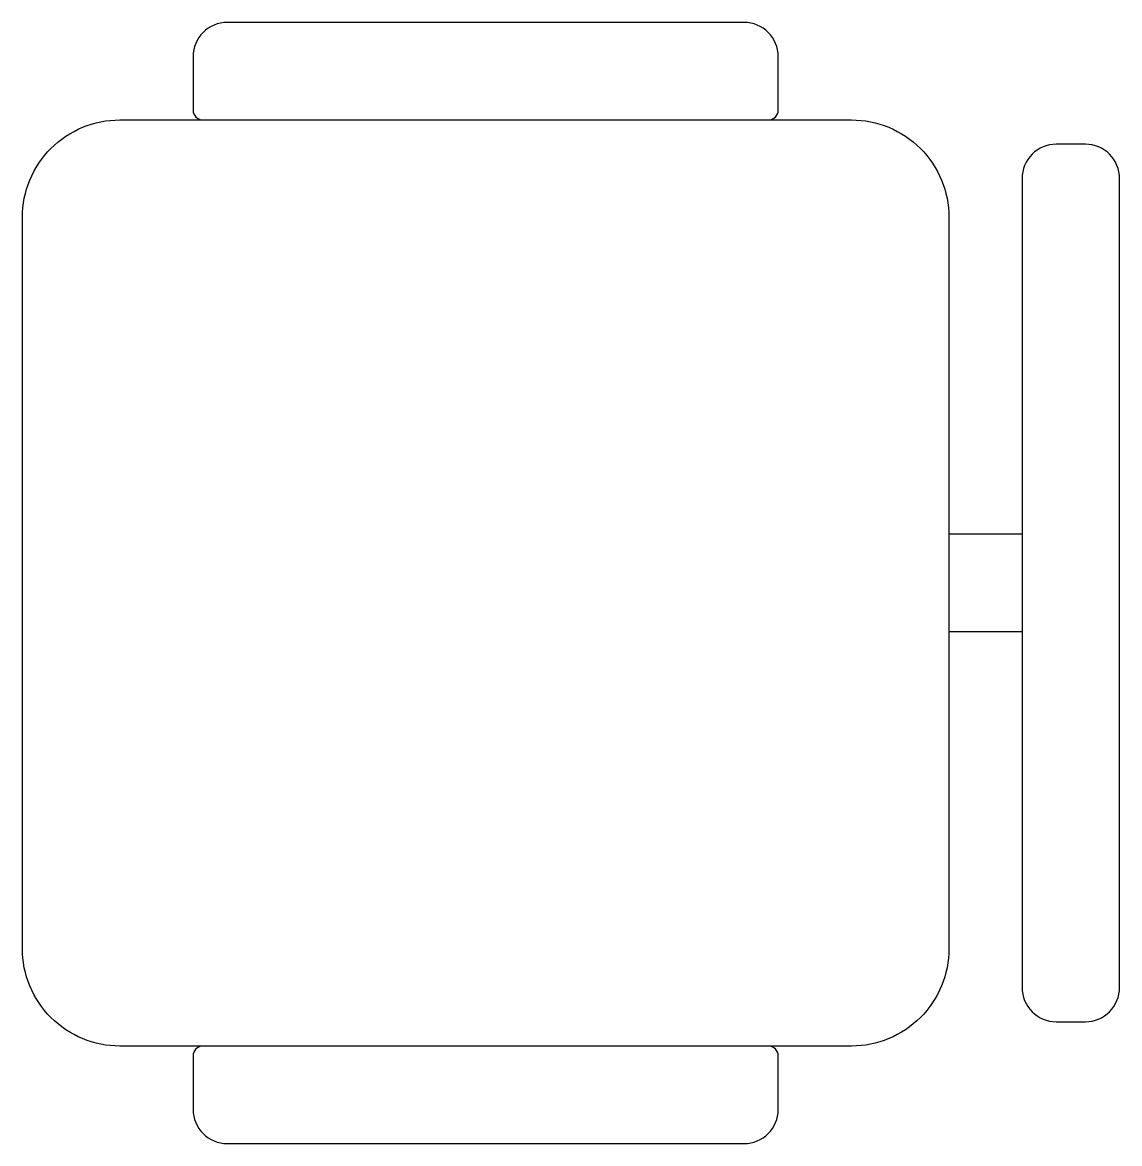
# Model space of a CAD drawing. Header units: inches. Extents: x 1406.7 to 1429.2, y 541.2 to 564.2.
import ezdxf

# ---------------------------------------------------------------- set-up
doc = ezdxf.new("R2010")
doc.units = ezdxf.units.IN
doc.header["$MEASUREMENT"] = 0
doc.layers.add('chairs', color=100, linetype='Continuous')

msp = doc.modelspace()

# ---------------------------------------------------------------- linework, layer by layer
at = {"layer": 'chairs'}
for p, q in [((1427.227, 553.708), (1425.727, 553.708)), ((1427.227, 551.708), (1425.727, 551.708))]:
    msp.add_line(p, q, dxfattribs=at)
for points in [[(1421.527, 564.208), (1410.927, 564.208, 0.414214), (1410.227, 563.508), (1410.227, 562.408, 0.414214), (1410.427, 562.208), (1422.027, 562.208, 0.414214), (1422.227, 562.408), (1422.227, 563.508, 0.414214)], [(1425.727, 560.208), (1425.727, 545.208, -0.414214), (1423.727, 543.208), (1408.727, 543.208, -0.414214), (1406.727, 545.208), (1406.727, 560.208, -0.414214), (1408.727, 562.208), (1423.727, 562.208, -0.414214)], [(1427.227, 561.008), (1427.227, 544.408, 0.414214), (1427.927, 543.708), (1428.527, 543.708, 0.414214), (1429.227, 544.408), (1429.227, 561.008, 0.414214), (1428.527, 561.708), (1427.927, 561.708, 0.414214)], [(1422.027, 543.208), (1410.427, 543.208, 0.414214), (1410.227, 543.008), (1410.227, 541.908, 0.414214), (1410.927, 541.208), (1421.527, 541.208, 0.414214), (1422.227, 541.908), (1422.227, 543.008, 0.414214)]]:
    msp.add_lwpolyline(points, format="xyb", close=True, dxfattribs=at)

doc.saveas('drawing.dxf')
